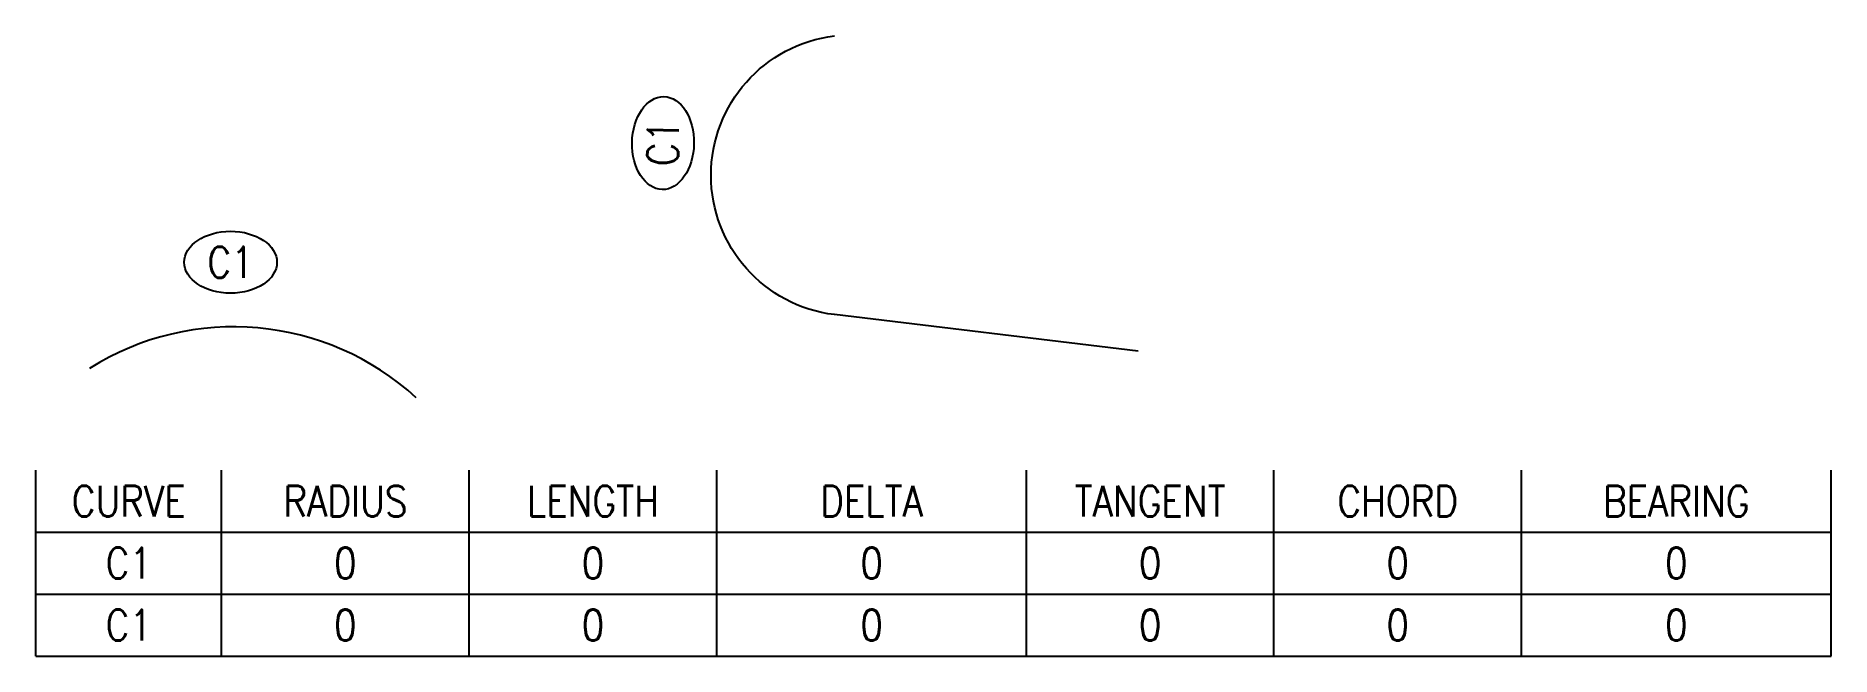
# Model space of a CAD drawing. Header units: inches. Extents: x 2.1 to 60.1, y -5.3 to 14.7.
import ezdxf
from ezdxf.enums import TextEntityAlignment as Align

# ---------------------------------------------------------------- set-up
doc = ezdxf.new("R2010")
doc.units = ezdxf.units.IN
doc.header["$MEASUREMENT"] = 0
doc.styles.add('ROMANS', font='romans.shx', dxfattribs={"width": 0.95, "oblique": 15})

# ---------------------------------------------------------------- blocks, each defined once
blk = doc.blocks.new('ct')
for p, q in [((0, -2), (0, 0)), ((6, -2), (6, 0)), ((14, -2), (14, 0)), ((22, -2), (22, 0)), ((32, -2), (32, 0)), ((40, -2), (40, 0)), ((48, -2), (48, 0)), ((58, -2), (58, 0)), ((0, -2), (58, -2))]:
    blk.add_line(p, q)
at = {"style": 'ROMANS', "width": 0.85, "flags": 8}
for tag, p in [('CURVENO', (3, -1.5)), ('RADIUS', (10, -1.5)), ('LENGTH', (18, -1.5)), ('DELTA', (27, -1.5)), ('TANGENT', (36, -1.5)), ('CHORD', (44, -1.5)), ('BEARING', (53, -1.5))]:
    blk.add_attdef(tag, text='', height=1, dxfattribs=at).set_placement(p, align=Align.CENTER)
blk = doc.blocks.new('cn')
blk.add_ellipse((0, 0), major_axis=(-1.5, 0), ratio=0.666667)
at = {"style": 'ROMANS', "width": 0.85}
blk.add_attdef('CURVENO', text='', height=1, dxfattribs=at).set_placement((0, 0), align=Align.MIDDLE)
at = {"style": 'ROMANS', "width": 0.85, "flags": 9}
for tag in ['TANGENT', 'BEARING', 'LENGTH', 'RADIUS', 'CHORD', 'DELTA']:
    blk.add_attdef(tag, text='', height=1, dxfattribs=at).set_placement((0, 0), align=Align.MIDDLE)
blk = doc.blocks.new('cthead')
for p, q in [((0, -2), (0, 0)), ((6, -2), (6, 0)), ((14, -2), (14, 0)), ((22, -2), (22, 0)), ((32, -2), (32, 0)), ((40, -2), (40, 0)), ((48, -2), (48, 0)), ((58, -2), (58, 0)), ((0, -2), (58, -2))]:
    blk.add_line(p, q)
at = {"style": 'ROMANS', "width": 0.85}
for s, p in [('CURVE', (3, -1.5)), ('RADIUS', (10, -1.5)), ('LENGTH', (18, -1.5)), ('DELTA', (27, -1.5)), ('TANGENT', (36, -1.5)), ('CHORD', (44, -1.5)), ('BEARING', (53, -1.5))]:
    blk.add_text(s, height=1, dxfattribs=at).set_placement(p, align=Align.CENTER)

msp = doc.modelspace()

# ---------------------------------------------------------------- linework, layer by layer
msp.add_lwpolyline([(37.698, 4.515), (27.886, 5.694, -0.887045), (27.886, 14.691, -0.734631)], format="xyb")
msp.add_arc((8.475, -3.431), 8.732, 47.51933, 122.22122)

# ---------------------------------------------------------------- block references
at = {"rotation": 88.95387289798924}
msp.add_blockref('cn', (22.345, 11.232), dxfattribs=at).add_auto_attribs({'CURVENO': 'C1'})
for name, p, values in [('cn', (8.372, 7.385), {'CURVENO': 'C1'}), ('ct', (2.084, -1.328), {'CURVENO': 'C1', 'RADIUS': '0', 'LENGTH': '0', 'DELTA': '0', 'TANGENT': '0', 'CHORD': '0', 'BEARING': '0'}), ('ct', (2.084, -3.328), {'CURVENO': 'C1', 'RADIUS': '0', 'LENGTH': '0', 'DELTA': '0', 'TANGENT': '0', 'CHORD': '0', 'BEARING': '0'})]:
    msp.add_blockref(name, p).add_auto_attribs(values)
msp.add_blockref('cthead', (2.084, 0.672))

doc.saveas('drawing.dxf')
